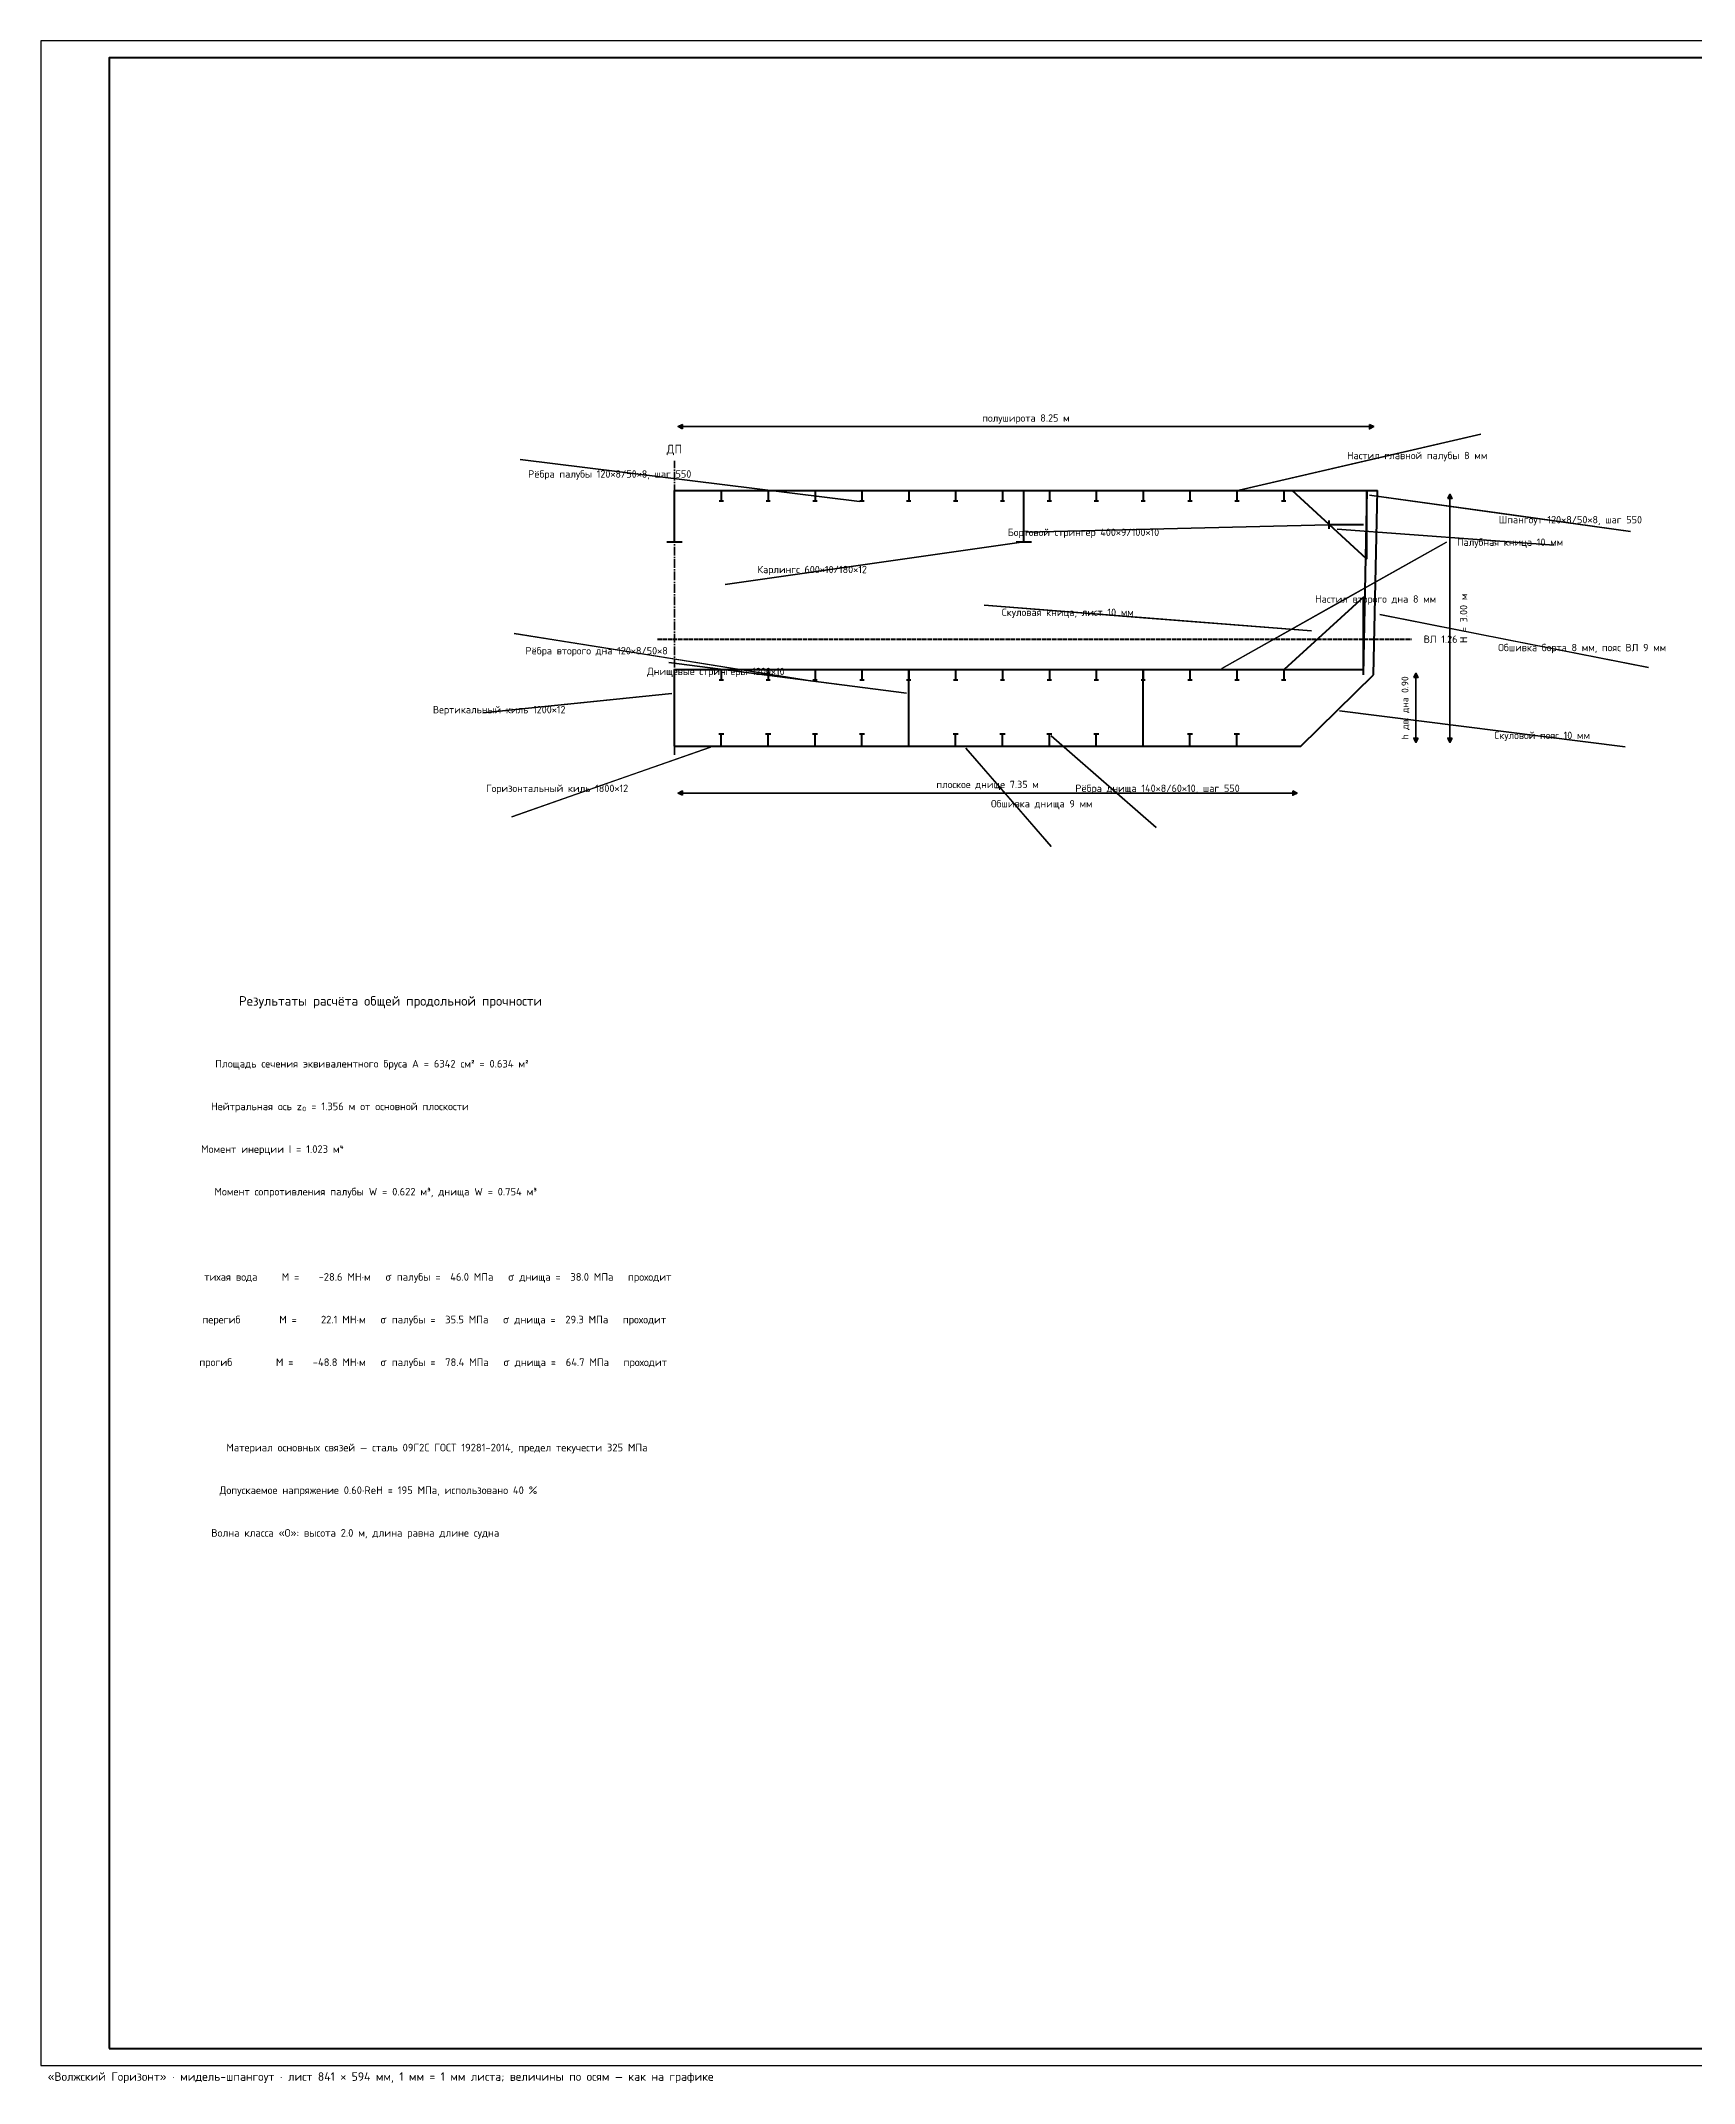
# Model space of a CAD drawing. Header units: millimetres. Extents: x 0 to 841, y -5 to 594.
# Drawn here: x 0 to 485, y -5 to 594 of the extents above; entities that cross this region are included whole.
import ezdxf
from ezdxf.enums import TextEntityAlignment as Align

# ---------------------------------------------------------------- set-up
doc = ezdxf.new("R2010")
doc.units = ezdxf.units.MM
doc.linetypes.add('DASHDOT', pattern=[3.556, 2.54, -0.508, 0, -0.508])
doc.linetypes.add('DASHED', pattern=[1.524, 1.27, -0.254])
for name, color, linetype in [('00_РАМКА', 7, 'Continuous'), ('01_ЛИНИИ', 7, 'Continuous'), ('04_ТЕКСТ', 7, 'Continuous'), ('05_ЗАЛИВКА', 8, 'Continuous')]:
    doc.layers.add(name, color=color, linetype=linetype)
doc.styles.add('ГОСТ', font='isocpeur.ttf')

msp = doc.modelspace()

# ---------------------------------------------------------------- hatches: boundary and pattern name
at = {"layer": '05_ЗАЛИВКА', "true_color": 0x8d97a6}
for points in [[(188.23, 480.17), (186.96, 480.81), (188.23, 481.44)], [(389.74, 481.44), (391.01, 480.81), (389.74, 480.17)], [(422.38, 478.63), (386.97, 470.43), (351.55, 462.22)], [(140.65, 471.13), (190.4, 465.01), (240.16, 458.89)], [(466.29, 450.04), (428.05, 455.38), (389.81, 460.71)], [(412.73, 459.69), (413.36, 460.96), (414, 459.69)], [(289.18, 449.83), (333.48, 450.94), (377.77, 452.04)], [(412.34, 446.88), (379.41, 428.39), (346.48, 409.9)], [(276.68, 428.45), (324.73, 424.66), (372.78, 420.86)], [(471.57, 410.16), (432.19, 417.91), (392.81, 425.67)], [(138.83, 420.13), (182.62, 413.15), (226.41, 406.17)], [(184.23, 411.63), (219.07, 407.14), (253.91, 402.65)], [(402.73, 407.19), (403.36, 408.46), (404, 407.19)], [(129.63, 396.88), (157.39, 399.68), (185.15, 402.49)], [(327.22, 363.16), (311.81, 376.62), (296.39, 390.09)], [(138.2, 366.38), (167.32, 376.6), (196.44, 386.82)], [(296.42, 357.66), (283.87, 372.09), (271.32, 386.52)], [(404, 389.43), (403.36, 388.16), (402.73, 389.43)], [(414, 389.43), (413.36, 388.16), (412.73, 389.43)], [(188.23, 372.67), (186.96, 373.31), (188.23, 373.94)], [(367.24, 373.94), (368.51, 373.31), (367.24, 372.67)]]:
    msp.add_hatch(color=253, dxfattribs=at).paths.add_polyline_path(points)

# ---------------------------------------------------------------- linework, layer by layer
at = {"layer": '00_РАМКА'}
msp.add_lwpolyline([(0, 0), (841, 0), (841, 594), (0, 594)], close=True, dxfattribs=at)
at = {"layer": '01_ЛИНИИ', "color": 179, "lineweight": 18, "true_color": 0x16202f}
msp.add_lwpolyline([(0, 0), (841, 0), (841, 594), (0, 594), (0, 0)], close=True, dxfattribs=at)
at = {"layer": '01_ЛИНИИ', "color": 179, "lineweight": 50, "true_color": 0x16202f}
msp.add_lwpolyline([(20, 5), (836, 5), (836, 589), (20, 589), (20, 5)], close=True, dxfattribs=at)
at = {"layer": '01_ЛИНИИ', "color": 253, "lineweight": 35, "true_color": 0x8d97a6}
for points in [[(188.23, 480.17), (186.96, 480.81), (188.23, 481.44)], [(391.01, 480.81), (186.96, 480.81)], [(389.74, 481.44), (391.01, 480.81), (389.74, 480.17)], [(412.73, 459.69), (413.36, 460.96), (414, 459.69)], [(413.36, 460.96), (413.36, 388.16)], [(402.73, 407.19), (403.36, 408.46), (404, 407.19)], [(403.36, 408.46), (403.36, 388.16)], [(404, 389.43), (403.36, 388.16), (402.73, 389.43)], [(414, 389.43), (413.36, 388.16), (412.73, 389.43)], [(188.23, 372.67), (186.96, 373.31), (188.23, 373.94)], [(368.51, 373.31), (186.96, 373.31)], [(367.24, 373.94), (368.51, 373.31), (367.24, 372.67)]]:
    msp.add_lwpolyline(points, close=True, dxfattribs=at)
at = {"layer": '01_ЛИНИИ', "color": 253, "lineweight": 30, "true_color": 0x8d97a6}
for points in [[(422.38, 478.63), (386.97, 470.43), (351.55, 462.22)], [(140.65, 471.13), (190.4, 465.01), (240.16, 458.89)], [(466.29, 450.04), (428.05, 455.38), (389.81, 460.71)], [(289.18, 449.83), (333.48, 450.94), (377.77, 452.04)], [(443.91, 446.07), (380.32, 450.76)], [(200.79, 434.54), (287.66, 446.96)], [(412.34, 446.88), (379.41, 428.39), (346.48, 409.9)], [(276.68, 428.45), (324.73, 424.66), (372.78, 420.86)], [(471.57, 410.16), (432.19, 417.91), (392.81, 425.67)], [(138.83, 420.13), (182.62, 413.15), (226.41, 406.17)], [(184.23, 411.63), (219.07, 407.14), (253.91, 402.65)], [(129.63, 396.88), (157.39, 399.68), (185.15, 402.49)], [(464.76, 386.84), (381, 397.43)], [(327.22, 363.16), (311.81, 376.62), (296.39, 390.09)], [(138.2, 366.38), (167.32, 376.6), (196.44, 386.82)], [(296.42, 357.66), (283.87, 372.09), (271.32, 386.52)]]:
    msp.add_lwpolyline(points, close=True, dxfattribs=at)
at = {"layer": '01_ЛИНИИ', "color": 179, "linetype": 'DASHDOT', "lineweight": 35, "true_color": 0x16202f}
msp.add_lwpolyline([(185.86, 384.56), (185.86, 470.81)], dxfattribs=at)
at = {"layer": '01_ЛИНИИ', "color": 179, "lineweight": 100, "true_color": 0x16202f}
for points in [[(185.86, 462.06), (392.11, 462.06)], [(390.98, 407.98), (392.11, 462.06)], [(185.86, 409.56), (383.48, 409.56)], [(369.61, 387.06), (390.98, 407.98)], [(185.86, 387.06), (369.61, 387.06)]]:
    msp.add_lwpolyline(points, dxfattribs=at)
at = {"layer": '01_ЛИНИИ', "color": 146, "lineweight": 100, "true_color": 0x1c5c8a}
for points in [[(185.86, 447.06), (185.86, 462.06)], [(288.36, 447.06), (288.36, 462.06)], [(377.98, 450.81), (377.98, 453.31)], [(183.61, 447.06), (188.11, 447.06)], [(286.11, 447.06), (290.61, 447.06)], [(185.86, 387.06), (185.86, 409.56)], [(254.61, 387.06), (254.61, 409.56)], [(323.36, 387.06), (323.36, 409.56)]]:
    msp.add_lwpolyline(points, dxfattribs=at)
at = {"layer": '01_ЛИНИИ', "color": 146, "lineweight": 70, "true_color": 0x1c5c8a}
for points in [[(199.61, 462.06), (199.61, 459.06)], [(213.36, 462.06), (213.36, 459.06)], [(227.11, 462.06), (227.11, 459.06)], [(240.86, 462.06), (240.86, 459.06)], [(254.61, 462.06), (254.61, 459.06)], [(268.36, 462.06), (268.36, 459.06)], [(282.11, 462.06), (282.11, 459.06)], [(295.86, 462.06), (295.86, 459.06)], [(309.61, 462.06), (309.61, 459.06)], [(323.36, 462.06), (323.36, 459.06)], [(337.11, 462.06), (337.11, 459.06)], [(350.86, 462.06), (350.86, 459.06)], [(364.61, 462.06), (364.61, 459.06)], [(387.98, 407.98), (389.11, 462.06)], [(199.61, 409.56), (199.61, 406.56)], [(213.36, 409.56), (213.36, 406.56)], [(227.11, 409.56), (227.11, 406.56)], [(240.86, 409.56), (240.86, 406.56)], [(254.61, 409.56), (254.61, 406.56)], [(268.36, 409.56), (268.36, 406.56)], [(282.11, 409.56), (282.11, 406.56)], [(295.86, 409.56), (295.86, 406.56)], [(309.61, 409.56), (309.61, 406.56)], [(323.36, 409.56), (323.36, 406.56)], [(337.11, 409.56), (337.11, 406.56)], [(350.86, 409.56), (350.86, 406.56)], [(364.61, 409.56), (364.61, 406.56)], [(199.61, 387.06), (199.61, 390.56)], [(213.36, 387.06), (213.36, 390.56)], [(227.11, 387.06), (227.11, 390.56)], [(240.86, 387.06), (240.86, 390.56)], [(268.36, 387.06), (268.36, 390.56)], [(282.11, 387.06), (282.11, 390.56)], [(295.86, 387.06), (295.86, 390.56)], [(309.61, 387.06), (309.61, 390.56)], [(337.11, 387.06), (337.11, 390.56)], [(350.86, 387.06), (350.86, 390.56)]]:
    msp.add_lwpolyline(points, dxfattribs=at)
at = {"layer": '01_ЛИНИИ', "color": 244, "lineweight": 60, "true_color": 0xb02634}
for points in [[(388.86, 462.06), (388.86, 442.06), (367.11, 462.06), (388.86, 462.06)], [(387.98, 409.56), (387.98, 430.81), (364.73, 409.56), (387.98, 409.56)]]:
    msp.add_lwpolyline(points, close=True, dxfattribs=at)
at = {"layer": '01_ЛИНИИ', "color": 146, "lineweight": 90, "true_color": 0x1c5c8a}
for points in [[(198.98, 459.06), (200.23, 459.06)], [(212.73, 459.06), (213.98, 459.06)], [(226.48, 459.06), (227.73, 459.06)], [(240.23, 459.06), (241.48, 459.06)], [(253.98, 459.06), (255.23, 459.06)], [(267.73, 459.06), (268.98, 459.06)], [(281.48, 459.06), (282.73, 459.06)], [(295.24, 459.06), (296.49, 459.06)], [(308.99, 459.06), (310.24, 459.06)], [(322.74, 459.06), (323.99, 459.06)], [(336.49, 459.06), (337.74, 459.06)], [(350.24, 459.06), (351.49, 459.06)], [(363.99, 459.06), (365.24, 459.06)], [(198.98, 406.56), (200.23, 406.56)], [(212.73, 406.56), (213.98, 406.56)], [(226.48, 406.56), (227.73, 406.56)], [(240.23, 406.56), (241.48, 406.56)], [(253.98, 406.56), (255.23, 406.56)], [(267.73, 406.56), (268.98, 406.56)], [(281.48, 406.56), (282.73, 406.56)], [(295.24, 406.56), (296.49, 406.56)], [(308.99, 406.56), (310.24, 406.56)], [(322.74, 406.56), (323.99, 406.56)], [(336.49, 406.56), (337.74, 406.56)], [(350.24, 406.56), (351.49, 406.56)], [(363.99, 406.56), (365.24, 406.56)], [(200.36, 390.56), (198.86, 390.56)], [(214.11, 390.56), (212.61, 390.56)], [(227.86, 390.56), (226.36, 390.56)], [(241.61, 390.56), (240.11, 390.56)], [(269.11, 390.56), (267.61, 390.56)], [(282.86, 390.56), (281.36, 390.56)], [(296.61, 390.56), (295.11, 390.56)], [(310.36, 390.56), (308.86, 390.56)], [(337.86, 390.56), (336.36, 390.56)], [(351.61, 390.56), (350.11, 390.56)]]:
    msp.add_lwpolyline(points, dxfattribs=at)
at = {"layer": '01_ЛИНИИ', "color": 146, "lineweight": 80, "true_color": 0x1c5c8a}
msp.add_lwpolyline([(377.98, 452.06), (387.98, 452.06)], dxfattribs=at)
at = {"layer": '01_ЛИНИИ', "color": 146, "linetype": 'DASHED', "lineweight": 40, "true_color": 0x1c5c8a}
msp.add_lwpolyline([(180.86, 418.46), (402.11, 418.46)], dxfattribs=at)

# ---------------------------------------------------------------- texts
at = {"layer": '00_РАМКА', "style": 'ГОСТ'}
msp.add_text('«Волжский Горизонт» · мидель-шпангоут · лист 841 × 594 мм, 1 мм = 1 мм листа; величины по осям — как на графике', height=2.5, dxfattribs=at).set_placement((2, -4.5))
at = {"layer": '04_ТЕКСТ', "color": 157, "true_color": 0x56627a, "style": 'ГОСТ'}
for s, p in [('полуширота 8.25 м', (288.98, 483.34)), ('плоское днище 7.35 м', (277.73, 375.83))]:
    msp.add_text(s, height=2.159, dxfattribs=at).set_placement(p, align=Align.MIDDLE_CENTER)
at = {"layer": '04_ТЕКСТ', "color": 179, "true_color": 0x16202f, "style": 'ГОСТ'}
for s, height, p in [('ДП', 2.54, (185.86, 474.22)), ('Настил главной палубы 8 мм', 2.159, (403.75, 472.34)), ('Рёбра палубы 120×8/50×8, шаг 550', 2.159, (166.89, 466.92)), ('Бортовой стрингер 400×9/100×10', 2.159, (305.86, 449.81)), ('Шпангоут 120×8/50×8, шаг 550', 2.159, (448.7, 453.52)), ('Палубная кница 10 мм', 2.159, (431.01, 446.92)), ('Карлингс 600×10/180×12', 2.159, (226.27, 438.9)), ('Скуловая кница, лист 10 мм', 2.159, (301.26, 426.35)), ('Настил второго дна 8 мм', 2.159, (391.57, 430.24)), ('Рёбра второго дна 120×8/50×8', 2.159, (163.03, 415.06)), ('Обшивка борта 8 мм, пояс ВЛ 9 мм', 2.159, (452.16, 416)), ('Днищевые стрингеры 1200×10', 2.159, (198.03, 408.99)), ('Вертикальный киль 1200×12', 2.159, (134.47, 397.79)), ('Скуловой пояс 10 мм', 2.159, (440.42, 390.24)), ('Горизонтальный киль 1800×12', 2.159, (151.46, 374.7)), ('Рёбра днища 140×8/60×10, шаг 550', 2.159, (327.58, 374.71)), ('Обшивка днища 9 мм', 2.159, (293.62, 370.18)), ('Результаты расчёта общей продольной прочности', 2.794, (102.56, 312.33)), ('Площадь сечения эквивалентного бруса A = 6342 см² = 0.634 м²', 2.2352, (97.14, 293.9)), ('Нейтральная ось z₀ = 1.356 м от основной плоскости', 2.2352, (87.74, 281.38)), ('Момент инерции I = 1.023 м⁴', 2.2352, (67.93, 268.86)), ('Момент сопротивления палубы W = 0.622 м³, днища W = 0.754 м³', 2.2352, (98.24, 256.37))]:
    msp.add_text(s, height=height, dxfattribs=at).set_placement(p, align=Align.MIDDLE_CENTER)
at = {"layer": '04_ТЕКСТ', "color": 157, "true_color": 0x56627a, "style": 'ГОСТ'}
for s, height, p in [('H = 3.00 м', 2.159, (417.36, 424.56)), ('h дв. дна 0.90', 2.032, (400.17, 398.31))]:
    msp.add_text(s, height=height, rotation=90, dxfattribs=at).set_placement(p, align=Align.MIDDLE_CENTER)
at = {"layer": '04_ТЕКСТ', "color": 146, "true_color": 0x1c5c8a, "style": 'ГОСТ'}
msp.add_text('ВЛ 1.26', height=2.159, dxfattribs=at).set_placement((410.62, 418.46), align=Align.MIDDLE_CENTER)
at = {"layer": '04_ТЕКСТ', "color": 149, "true_color": 0x3a4658, "style": 'ГОСТ'}
for s, p in [('тихая вода     M =    -28.6 МН·м   σ палубы =  46.0 МПа   σ днища =  38.0 МПа   проходит', (116.45, 231.35)), ('перегиб        M =     22.1 МН·м   σ палубы =  35.5 МПа   σ днища =  29.3 МПа   проходит', (115.43, 218.84)), ('прогиб         M =    -48.8 МН·м   σ палубы =  78.4 МПа   σ днища =  64.7 МПа   проходит', (115.09, 206.33)), ('Материал основных связей — сталь 09Г2С ГОСТ 19281-2014, предел текучести 325 МПа', (116.19, 181.29)), ('Допускаемое напряжение 0.60·ReH = 195 МПа, использовано 40 %', (99.02, 168.78)), ('Волна класса «О»: высота 2.0 м, длина равна длине судна', (92.23, 156.26))]:
    msp.add_text(s, height=2.2352, dxfattribs=at).set_placement(p, align=Align.MIDDLE_CENTER)

doc.saveas('drawing.dxf')
